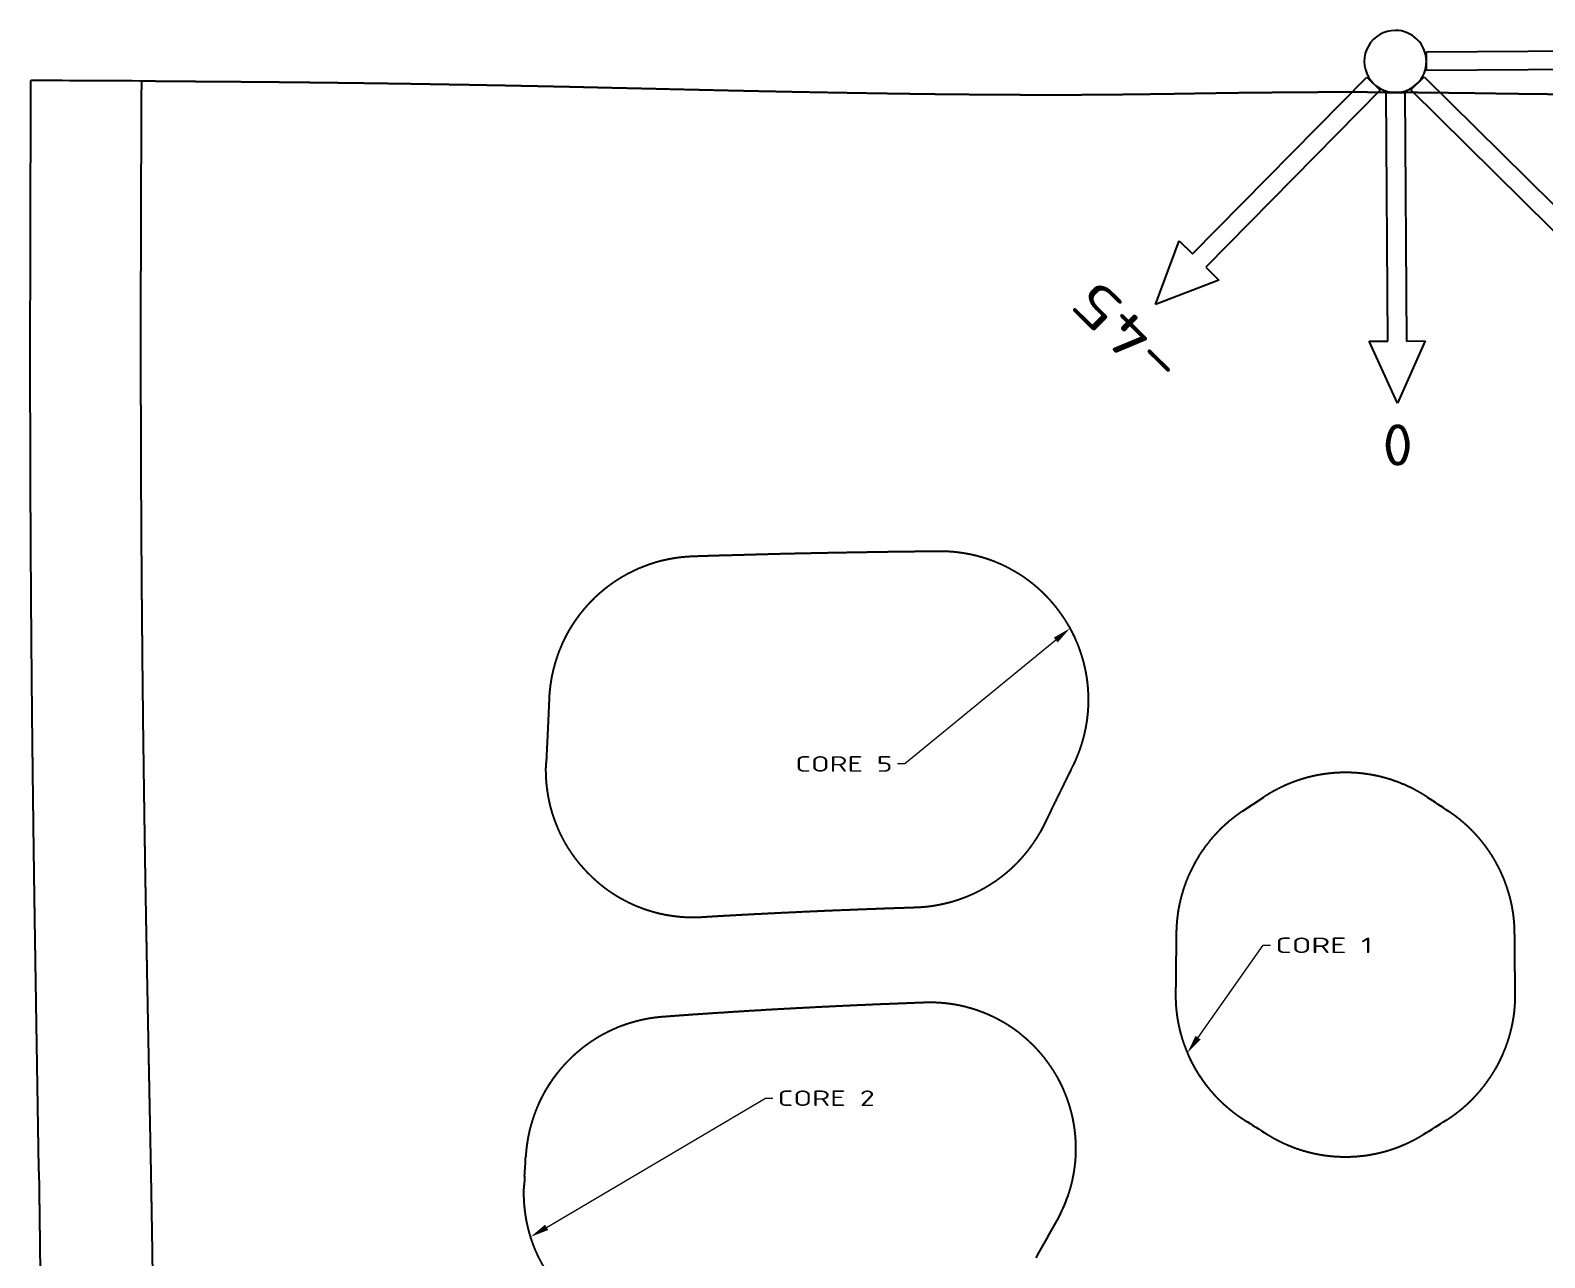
# Model space of a CAD drawing. Extents: x 3 to 47.1, y 2.2 to 32.3.
# Drawn here: x 2.97 to 27.34, y 12.53 to 32.28 of the extents above; entities that cross this region are included whole.
import ezdxf
from ezdxf.enums import TextEntityAlignment as Align

# ---------------------------------------------------------------- set-up
doc = ezdxf.new("R2010")
doc.units = 0
doc.header["$MEASUREMENT"] = 0
doc.layers.get('0').update_dxf_attribs({"lineweight": 13})
doc.styles.get("Standard").update_dxf_attribs({"font": 'isocp.shx'})

# ---------------------------------------------------------------- blocks, each defined once
blk = doc.blocks.new('BLOCK3')
at = {"color": 7, "lineweight": 15}
blk.add_lwpolyline([(-3.461637, 10.289142), (-2.413657, 11.775429), (-2.295547, 11.775429)], dxfattribs=at)
blk.add_solid([(-3.5025, 10.317955), (-3.634512, 10.043965), (-3.420775, 10.260331)], dxfattribs=at)
at = {"color": 7, "lineweight": 15, "width": 1.141304}
blk.add_text('CORE 1', height=0.25, dxfattribs=at).set_placement((-2.216807, 11.650429), (-0.654307, 11.650429), align=Align.FIT)
blk = doc.blocks.new('BLOCK4')
at = {"color": 7, "lineweight": 15}
blk.add_lwpolyline([(-13.947004, 7.236185), (-10.425533, 9.314638), (-10.307423, 9.314638)], dxfattribs=at)
blk.add_solid([(-13.972419, 7.279243), (-14.205357, 7.083699), (-13.92159, 7.193126)], dxfattribs=at)
at = {"color": 7, "lineweight": 15, "width": 1.084711}
blk.add_text('CORE 2', height=0.25, dxfattribs=at).set_placement((-10.228682, 9.189638), (-8.666182, 9.189638), align=Align.FIT)
blk = doc.blocks.new('BLOCK7')
at = {"color": 7, "lineweight": 15}
blk.add_lwpolyline([(-5.753176, 16.687924), (-8.183195, 14.694038), (-8.301306, 14.694038)], dxfattribs=at)
blk.add_solid([(-5.721461, 16.649271), (-5.521258, 16.878218), (-5.784892, 16.726576)], dxfattribs=at)
at = {"color": 7, "lineweight": 15, "width": 1.084711}
blk.add_text('CORE 5', height=0.25, dxfattribs=at).set_placement((-9.942546, 14.569039), (-8.380046, 14.569039), align=Align.FIT)
blk = doc.blocks.new('BLOCK10')
at = {"color": 7, "lineweight": 15, "width": 0.98}
blk.add_text('-45', height=0.665984, rotation=135.37704, dxfattribs=at).set_placement((-3.689343, 21.156671), (-5.082935, 22.532041), align=Align.FIT)
blk = doc.blocks.new('BLOCK12')
at = {"color": 7, "lineweight": 15, "width": 0.905882}
blk.add_text('0', height=0.665984, rotation=180.35915, dxfattribs=at).set_placement((-0.005299, 20.16177), (-0.493678, 20.158708), align=Align.FIT)
blk = doc.blocks.new('BLOCK13')
at = {"color": 5, "lineweight": 30}
for p, q in [((0.213, 26.152), (4.21, 26.177)), ((0.215, 25.852), (0.213, 26.152)), ((4.212, 25.877), (0.215, 25.852))]:
    blk.add_line(p, q, dxfattribs=at)
at = {"color": 3, "lineweight": 30}
for p, q in [((-3.553, 22.902), (-0.744, 25.748)), ((-0.744, 25.748), (-0.531, 25.538)), ((-0.531, 25.538), (-3.339, 22.691)), ((-4.148, 22.085), (-3.766, 23.113)), ((-3.766, 23.113), (-3.553, 22.902)), ((-3.339, 22.691), (-3.126, 22.481)), ((-3.126, 22.481), (-4.148, 22.085))]:
    blk.add_line(p, q, dxfattribs=at)
at = {"color": 1, "lineweight": 30}
for p, q in [((-0.036, 25.541), (0.175, 25.754)), ((0.175, 25.754), (3.019, 22.943)), ((2.808, 22.73), (-0.036, 25.541))]:
    blk.add_line(p, q, dxfattribs=at)
at = {"color": 7, "lineweight": 30}
for p, q in [((-4.819, 25.468), (-4.761, 25.469)), ((-2.409, 14.156), (-2.75, 13.93))]:
    blk.add_line(p, q, dxfattribs=at)
at = {"color": 9, "lineweight": 30}
for p, q in [((-0.433, 25.498), (-0.133, 25.5)), ((-0.408, 21.498), (-0.433, 25.498)), ((-0.133, 25.5), (-0.108, 21.5)), ((-0.708, 21.496), (-0.408, 21.498)), ((-0.252, 20.499), (-0.708, 21.496)), ((0.192, 21.502), (-0.252, 20.499)), ((-0.108, 21.5), (0.192, 21.502))]:
    blk.add_line(p, q, dxfattribs=at)
at = {"color": 7, "lineweight": 30}
for points in [[(-20.244, 25.683, 0.000224), (-22.247, 25.692)], [(0.574, 13.929, 0.00056), (0.233, 14.156)], [(-2.713, 8.963, 0.000611), (-2.352, 8.735)], [(0.171, 8.734, 0.00072), (0.533, 8.961)], [(-14.301, 8.058, 0.000397), (-14.283, 8.378)], [(-14.301, 8.058, 0.000704), (-14.309, 7.914)], [(-5.725, 7.359, 0.043983), (-5.554, 7.743)], [(-6.066, 6.748, 0.001038), (-5.725, 7.359)]]:
    blk.add_lwpolyline(points, format="xyb", dxfattribs=at)
for start_param, end_param in [(0, 3.141593), (3.141593, 6.283185)]:
    blk.add_ellipse((-0.286, 25.999), major_axis=(-0.003, 0.5), ratio=0.999379, start_param=start_param, end_param=end_param, dxfattribs=at)
for points, knots in [([(-22.12, 8.136), (-22.126, 8.487), (-22.131, 8.838), (-22.137, 9.189), (-22.148, 9.891), (-22.16, 10.593), (-22.165, 10.94), (-22.177, 11.671), (-22.188, 12.402), (-22.192, 12.639), (-22.198, 13.11), (-22.205, 13.581), (-22.206, 13.652), (-22.208, 13.832), (-22.21, 14.011), (-22.212, 14.099), (-22.215, 14.369), (-22.218, 14.639), (-22.22, 14.787), (-22.223, 15.057), (-22.226, 15.327), (-22.227, 15.415), (-22.229, 15.593), (-22.231, 15.772), (-22.231, 15.848), (-22.239, 16.64), (-22.245, 17.434), (-22.25, 18.136), (-22.254, 19.011), (-22.256, 19.887), (-22.257, 20.073), (-22.258, 20.421), (-22.258, 20.77), (-22.258, 20.946), (-22.258, 21.297), (-22.258, 21.649), (-22.258, 21.824), (-22.257, 22.703), (-22.255, 23.582), (-22.253, 24.286), (-22.25, 24.989), (-22.247, 25.692)], [0, 0, 0, 0, 0, 0, 63.063547, 63.063547, 63.063547, 126.320229, 126.320229, 126.320229, 194.489128, 194.489128, 194.489128, 211.034, 211.034, 211.034, 226.801667, 226.801667, 226.801667, 259.539425, 259.539425, 259.539425, 275.310389, 275.310389, 275.310389, 291.622605, 291.622605, 291.622605, 417.812513, 417.812513, 417.812513, 448.912618, 448.912618, 448.912618, 480.471609, 480.471609, 480.471609, 512.0306, 512.0306, 512.0306, 638.320693, 638.320693, 638.320693, 638.320693, 638.320693, 638.320693]), ([(-20.314, 8.163), (-20.321, 8.515), (-20.328, 8.866), (-20.335, 9.218), (-20.345, 9.743), (-20.356, 10.268), (-20.359, 10.448), (-20.366, 10.797), (-20.373, 11.146), (-20.376, 11.321), (-20.386, 11.867), (-20.396, 12.412), (-20.401, 12.683), (-20.41, 13.223), (-20.418, 13.764), (-20.421, 13.955), (-20.426, 14.303), (-20.431, 14.65), (-20.433, 14.818), (-20.438, 15.165), (-20.442, 15.511), (-20.444, 15.707), (-20.448, 16.052), (-20.452, 16.396), (-20.453, 16.571), (-20.458, 17.096), (-20.463, 17.621), (-20.465, 17.971), (-20.47, 18.667), (-20.473, 19.363), (-20.474, 19.731), (-20.476, 20.252), (-20.477, 20.773), (-20.477, 20.948), (-20.477, 21.297), (-20.477, 21.647), (-20.477, 21.826), (-20.477, 22.702), (-20.474, 23.577), (-20.472, 24.279), (-20.468, 24.982), (-20.465, 25.684)], [0, 0, 0, 0, 0, 0, 89.259601, 89.259601, 89.259601, 133.551788, 133.551788, 133.551788, 178.156162, 178.156162, 178.156162, 272.366908, 272.366908, 272.366908, 315.920246, 315.920246, 315.920246, 360.972918, 360.972918, 360.972918, 404.25207, 404.25207, 404.25207, 448.830667, 448.830667, 448.830667, 537.9927, 537.9927, 537.9927, 626.04426, 626.04426, 626.04426, 670.63698, 670.63698, 670.63698, 714.937654, 714.937654, 714.937654, 893.354619, 893.354619, 893.354619, 893.354619, 893.354619, 893.354619]), ([(-20.244, 25.683), (-20.02, 25.682), (-19.795, 25.68), (-19.57, 25.679), (-19.267, 25.677), (-18.964, 25.675), (-18.903, 25.674), (-18.675, 25.672), (-18.447, 25.67), (-18.297, 25.669), (-18.109, 25.667), (-17.922, 25.665), (-17.885, 25.664), (-17.735, 25.663), (-17.585, 25.661), (-17.473, 25.66), (-17.277, 25.657), (-17.082, 25.655), (-17.039, 25.654), (-16.769, 25.651), (-16.498, 25.647), (-16.311, 25.644), (-16.074, 25.641), (-15.837, 25.636), (-15.848, 25.637), (-15.723, 25.634), (-15.599, 25.632), (-15.524, 25.631), (-15.405, 25.629), (-15.286, 25.627), (-15.274, 25.627), (-15.118, 25.624), (-14.962, 25.621), (-14.849, 25.619), (-14.669, 25.616), (-14.49, 25.612), (-14.383, 25.61), (-14.203, 25.606), (-14.024, 25.603), (-13.911, 25.6), (-13.761, 25.597), (-13.611, 25.594), (-13.574, 25.593), (-13.386, 25.589), (-13.198, 25.584), (-13.048, 25.581), (-12.898, 25.577), (-12.748, 25.574)], [0, 0, 0, 0, 0, 0, 47.424569, 47.424569, 47.424569, 63.991394, 63.991394, 63.991394, 95.610137, 95.610137, 95.610137, 103.514455, 103.514455, 103.514455, 127.227407, 127.227407, 127.227407, 144.707392, 144.707392, 144.707392, 184.236821, 184.236821, 184.236821, 194.680755, 194.680755, 194.680755, 210.493819, 210.493819, 210.493819, 219.717654, 219.717654, 219.717654, 243.440345, 243.440345, 243.440345, 257.582227, 257.582227, 257.582227, 281.310822, 281.310822, 281.310822, 289.220354, 289.220354, 289.220354, 320.878784, 320.878784, 320.878784, 320.878784, 320.878784, 320.878784]), ([(-12.748, 25.574), (-12.589, 25.57), (-12.431, 25.567), (-12.273, 25.563), (-11.956, 25.555), (-11.639, 25.548), (-11.481, 25.545), (-11.162, 25.537), (-10.844, 25.53), (-10.693, 25.527), (-10.454, 25.522), (-10.214, 25.517), (-10.135, 25.516), (-9.977, 25.512), (-9.818, 25.509), (-9.739, 25.508), (-9.422, 25.502), (-9.106, 25.496), (-8.868, 25.493), (-8.557, 25.487), (-8.246, 25.483), (-8.143, 25.481), (-7.911, 25.478), (-7.679, 25.475), (-7.521, 25.473), (-7.282, 25.471), (-7.043, 25.469), (-6.968, 25.468), (-6.808, 25.467), (-6.649, 25.466), (-6.569, 25.466), (-6.41, 25.465), (-6.251, 25.464), (-6.173, 25.464), (-6.014, 25.464), (-5.855, 25.464), (-5.775, 25.464), (-5.616, 25.464), (-5.457, 25.464), (-5.378, 25.464), (-5.263, 25.465), (-5.148, 25.466), (-5.089, 25.466), (-5.034, 25.467), (-4.979, 25.467), (-4.959, 25.467), (-4.919, 25.468), (-4.88, 25.468), (-4.86, 25.468), (-4.839, 25.468), (-4.819, 25.468), (-4.819, 25.468), (-4.819, 25.468), (-4.819, 25.468)], [0, 0, 0, 0, 0, 0, 35.786408, 35.786408, 35.786408, 71.574811, 71.574811, 71.574811, 107.815444, 107.815444, 107.815444, 125.709508, 125.709508, 125.709508, 143.603572, 143.603572, 143.603572, 197.293113, 197.293113, 197.293113, 213.817349, 213.817349, 213.817349, 249.61833, 249.61833, 249.61833, 267.731068, 267.731068, 267.731068, 285.630512, 285.630512, 285.630512, 303.638989, 303.638989, 303.638989, 321.544676, 321.544676, 321.544676, 339.463195, 339.463195, 339.463195, 347.365415, 347.365415, 347.365415, 351.845045, 351.845045, 351.845045, 356.324675, 356.324675, 356.324675, 356.381242, 356.381242, 356.381242, 356.381242, 356.381242, 356.381242]), ([(-4.761, 25.469), (-4.688, 25.47), (-4.614, 25.47), (-4.541, 25.471), (-4.394, 25.473), (-4.246, 25.475), (-4.173, 25.476), (-4.028, 25.478), (-3.882, 25.48), (-3.802, 25.481), (-3.657, 25.484), (-3.512, 25.486), (-3.438, 25.487), (-3.221, 25.491), (-3.003, 25.494), (-2.844, 25.496), (-2.663, 25.499), (-2.483, 25.5), (-2.446, 25.501), (-2.373, 25.501), (-2.299, 25.502), (-2.263, 25.502), (-2.152, 25.503), (-2.042, 25.504), (-1.969, 25.505), (-1.82, 25.506), (-1.672, 25.507), (-1.604, 25.507), (-1.456, 25.508), (-1.308, 25.508), (-1.234, 25.508), (-1.013, 25.508), (-0.792, 25.508), (-0.649, 25.507), (-0.428, 25.506), (-0.207, 25.504), (-0.133, 25.504), (-0.023, 25.503), (0.087, 25.502), (0.124, 25.501), (0.27, 25.5), (0.417, 25.499), (0.527, 25.497), (0.713, 25.495), (0.9, 25.493), (0.961, 25.492), (1.111, 25.489), (1.261, 25.487), (1.334, 25.486), (1.444, 25.484), (1.555, 25.483), (1.591, 25.482), (1.665, 25.481), (1.738, 25.48), (1.775, 25.48), (1.885, 25.478), (1.995, 25.477), (2.068, 25.476), (2.215, 25.475), (2.362, 25.473), (2.436, 25.472), (2.509, 25.471), (2.583, 25.471)], [0, 0, 0, 0, 0, 0, 13.128522, 13.128522, 13.128522, 26.257044, 26.257044, 26.257044, 39.061296, 39.061296, 39.061296, 52.177353, 52.177353, 52.177353, 77.854073, 77.854073, 77.854073, 84.410097, 84.410097, 84.410097, 90.966122, 90.966122, 90.966122, 104.078169, 104.078169, 104.078169, 117.465912, 117.465912, 117.465912, 130.582934, 130.582934, 130.582934, 156.982954, 156.982954, 156.982954, 170.093377, 170.093377, 170.093377, 176.64859, 176.64859, 176.64859, 196.306881, 196.306881, 196.306881, 209.946227, 209.946227, 209.946227, 223.060394, 223.060394, 223.060394, 229.617478, 229.617478, 229.617478, 236.174562, 236.174562, 236.174562, 249.285898, 249.285898, 249.285898, 262.397233, 262.397233, 262.397233, 262.397233, 262.397233, 262.397233]), ([(-7.635, 18.114), (-7.794, 18.113), (-7.952, 18.111), (-8.111, 18.109), (-8.347, 18.106), (-8.583, 18.103), (-8.67, 18.101), (-8.945, 18.097), (-9.22, 18.092), (-9.42, 18.089), (-9.657, 18.084), (-9.894, 18.079), (-9.934, 18.078), (-10.133, 18.074), (-10.332, 18.069), (-10.485, 18.064), (-10.683, 18.059), (-10.883, 18.053), (-10.922, 18.052), (-11.002, 18.05), (-11.081, 18.048), (-11.121, 18.047), (-11.239, 18.044), (-11.358, 18.04), (-11.437, 18.037), (-11.516, 18.035), (-11.595, 18.032)], [0, 0, 0, 0, 0, 0, 35.448918, 35.448918, 35.448918, 52.749326, 52.749326, 52.749326, 96.926945, 96.926945, 96.926945, 105.784527, 105.784527, 105.784527, 141.499592, 141.499592, 141.499592, 150.35819, 150.35819, 150.35819, 159.216787, 159.216787, 159.216787, 176.915506, 176.915506, 176.915506, 176.915506, 176.915506, 176.915506]), ([(-5.468, 14.675), (-5.442, 14.728), (-5.417, 14.783), (-5.394, 14.839), (-5.359, 14.933), (-5.328, 15.028), (-5.317, 15.067), (-5.29, 15.163), (-5.269, 15.261), (-5.258, 15.321), (-5.244, 15.41), (-5.235, 15.499), (-5.232, 15.529), (-5.226, 15.619), (-5.223, 15.709), (-5.224, 15.769), (-5.227, 15.849), (-5.233, 15.929), (-5.235, 15.949), (-5.24, 15.999), (-5.246, 16.048), (-5.25, 16.078), (-5.26, 16.137), (-5.271, 16.196), (-5.277, 16.226), (-5.29, 16.284), (-5.305, 16.342), (-5.313, 16.371), (-5.336, 16.448), (-5.361, 16.524), (-5.379, 16.571), (-5.412, 16.656), (-5.449, 16.738), (-5.467, 16.774), (-5.503, 16.846), (-5.542, 16.916), (-5.562, 16.95), (-5.593, 17.001), (-5.626, 17.052), (-5.638, 17.068), (-5.666, 17.109), (-5.695, 17.15), (-5.714, 17.174), (-5.75, 17.221), (-5.789, 17.267), (-5.808, 17.29), (-5.848, 17.335), (-5.889, 17.379), (-5.91, 17.401), (-5.953, 17.443), (-5.997, 17.485), (-6.019, 17.505), (-6.072, 17.552), (-6.127, 17.596), (-6.159, 17.621), (-6.207, 17.657), (-6.256, 17.692), (-6.272, 17.703), (-6.314, 17.731), (-6.356, 17.757), (-6.381, 17.773), (-6.467, 17.823), (-6.556, 17.87), (-6.62, 17.9), (-6.702, 17.936), (-6.787, 17.967), (-6.805, 17.974), (-6.852, 17.991), (-6.9, 18.006), (-6.929, 18.015), (-6.986, 18.031), (-7.044, 18.046), (-7.073, 18.053), (-7.132, 18.066), (-7.191, 18.077), (-7.221, 18.082), (-7.29, 18.093), (-7.359, 18.102), (-7.399, 18.106), (-7.47, 18.111), (-7.542, 18.114), (-7.573, 18.115), (-7.604, 18.115), (-7.635, 18.114)], [0, 0, 0, 0, 0, 0, 15.930339, 15.930339, 15.930339, 26.611231, 26.611231, 26.611231, 42.563715, 42.563715, 42.563715, 50.514283, 50.514283, 50.514283, 66.459824, 66.459824, 66.459824, 71.786094, 71.786094, 71.786094, 79.75441, 79.75441, 79.75441, 87.728459, 87.728459, 87.728459, 95.709039, 95.709039, 95.709039, 109.010619, 109.010619, 109.010619, 119.654314, 119.654314, 119.654314, 130.291181, 130.291181, 130.291181, 135.602442, 135.602442, 135.602442, 143.561295, 143.561295, 143.561295, 151.535873, 151.535873, 151.535873, 159.519179, 159.519179, 159.519179, 167.535737, 167.535737, 167.535737, 178.228363, 178.228363, 178.228363, 183.537722, 183.537722, 183.537722, 191.458412, 191.458412, 191.458412, 210.094816, 210.094816, 210.094816, 215.412395, 215.412395, 215.412395, 223.363257, 223.363257, 223.363257, 231.330577, 231.330577, 231.330577, 239.313436, 239.313436, 239.313436, 249.982704, 249.982704, 249.982704, 258.273253, 258.273253, 258.273253, 258.273253, 258.273253, 258.273253]), ([(-11.595, 18.032), (-11.645, 18.03), (-11.695, 18.027), (-11.745, 18.023), (-11.816, 18.015), (-11.886, 18.004), (-11.906, 18.001), (-11.965, 17.991), (-12.024, 17.979), (-12.064, 17.97), (-12.151, 17.949), (-12.237, 17.923), (-12.284, 17.907), (-12.397, 17.867), (-12.508, 17.82), (-12.572, 17.789), (-12.661, 17.743), (-12.748, 17.692), (-12.774, 17.677), (-12.837, 17.637), (-12.899, 17.595), (-12.935, 17.568), (-12.971, 17.541), (-13.006, 17.513)], [0, 0, 0, 0, 0, 0, 13.423143, 13.423143, 13.423143, 18.815183, 18.815183, 18.815183, 29.527178, 29.527178, 29.527178, 42.814144, 42.814144, 42.814144, 61.642097, 61.642097, 61.642097, 69.632532, 69.632532, 69.632532, 81.601108, 81.601108, 81.601108, 81.601108, 81.601108, 81.601108]), ([(-13.006, 17.513), (-13.022, 17.501), (-13.037, 17.489), (-13.052, 17.476), (-13.09, 17.444), (-13.128, 17.411), (-13.15, 17.391), (-13.193, 17.35), (-13.235, 17.307), (-13.256, 17.286), (-13.303, 17.235), (-13.349, 17.182), (-13.375, 17.151), (-13.424, 17.088), (-13.471, 17.024), (-13.494, 16.991), (-13.532, 16.933), (-13.569, 16.874), (-13.584, 16.848), (-13.613, 16.797), (-13.641, 16.744), (-13.655, 16.717), (-13.686, 16.654), (-13.714, 16.59), (-13.73, 16.553), (-13.767, 16.46), (-13.799, 16.365), (-13.816, 16.308), (-13.837, 16.23), (-13.854, 16.152), (-13.859, 16.132), (-13.876, 16.045), (-13.89, 15.957), (-13.898, 15.888), (-13.904, 15.82), (-13.907, 15.751)], [0, 0, 0, 0, 0, 0, 5.311361, 5.311361, 5.311361, 13.27222, 13.27222, 13.27222, 21.255359, 21.255359, 21.255359, 31.961879, 31.961879, 31.961879, 42.593285, 42.593285, 42.593285, 50.525863, 50.525863, 50.525863, 58.542564, 58.542564, 58.542564, 69.347791, 69.347791, 69.347791, 85.361203, 85.361203, 85.361203, 90.766781, 90.766781, 90.766781, 109.214545, 109.214545, 109.214545, 109.214545, 109.214545, 109.214545]), ([(-13.907, 15.751), (-13.909, 15.688), (-13.912, 15.625), (-13.915, 15.563), (-13.921, 15.425), (-13.927, 15.288), (-13.933, 15.17), (-13.939, 15.033), (-13.946, 14.896), (-13.949, 14.833), (-13.952, 14.771), (-13.955, 14.708)], [0, 0, 0, 0, 0, 0, 13.809164, 13.809164, 13.809164, 30.336218, 30.336218, 30.336218, 44.133891, 44.133891, 44.133891, 44.133891, 44.133891, 44.133891]), ([(-13.251, 12.907), (-13.279, 12.935), (-13.307, 12.963), (-13.334, 12.993), (-13.375, 13.038), (-13.413, 13.084), (-13.426, 13.099), (-13.463, 13.146), (-13.499, 13.193), (-13.523, 13.226), (-13.573, 13.299), (-13.621, 13.375), (-13.646, 13.418), (-13.684, 13.488), (-13.719, 13.559), (-13.732, 13.586), (-13.757, 13.64), (-13.78, 13.696), (-13.791, 13.724), (-13.809, 13.77), (-13.826, 13.818), (-13.833, 13.837), (-13.852, 13.894), (-13.869, 13.951), (-13.879, 13.99), (-13.901, 14.077), (-13.919, 14.165), (-13.927, 14.214), (-13.946, 14.342), (-13.956, 14.47), (-13.959, 14.55), (-13.959, 14.629), (-13.955, 14.708)], [0, 0, 0, 0, 0, 0, 10.75821, 10.75821, 10.75821, 16.143692, 16.143692, 16.143692, 26.852463, 26.852463, 26.852463, 40.191095, 40.191095, 40.191095, 48.214615, 48.214615, 48.214615, 56.277098, 56.277098, 56.277098, 61.668062, 61.668062, 61.668062, 72.411324, 72.411324, 72.411324, 85.753138, 85.753138, 85.753138, 107.003446, 107.003446, 107.003446, 107.003446, 107.003446, 107.003446]), ([(-5.929, 13.732), (-5.892, 13.807), (-5.855, 13.883), (-5.818, 13.959), (-5.755, 14.089), (-5.692, 14.217), (-5.659, 14.286), (-5.605, 14.395), (-5.551, 14.505), (-5.523, 14.562), (-5.496, 14.618), (-5.468, 14.675)], [0, 0, 0, 0, 0, 0, 18.415564, 18.415564, 18.415564, 31.501096, 31.501096, 31.501096, 45.312428, 45.312428, 45.312428, 45.312428, 45.312428, 45.312428]), ([(0.233, 14.156), (0.158, 14.206), (0.081, 14.252), (0.001, 14.295), (-0.18, 14.381), (-0.37, 14.448), (-0.476, 14.479), (-0.623, 14.513), (-0.772, 14.535), (-0.811, 14.54), (-0.901, 14.549), (-0.991, 14.554), (-1.04, 14.556), (-1.141, 14.556), (-1.241, 14.551), (-1.291, 14.547), (-1.4, 14.536), (-1.509, 14.519), (-1.568, 14.508), (-1.675, 14.484), (-1.781, 14.453), (-1.829, 14.438), (-1.923, 14.406), (-2.016, 14.368), (-2.062, 14.348), (-2.161, 14.302), (-2.258, 14.25), (-2.309, 14.221), (-2.36, 14.189), (-2.409, 14.156)], [0, 0, 0, 0, 0, 0, 24.121705, 24.121705, 24.121705, 53.529355, 53.529355, 53.529355, 64.202258, 64.202258, 64.202258, 77.534623, 77.534623, 77.534623, 90.913384, 90.913384, 90.913384, 106.912301, 106.912301, 106.912301, 120.231981, 120.231981, 120.231981, 133.597521, 133.597521, 133.597521, 149.446471, 149.446471, 149.446471, 149.446471, 149.446471, 149.446471]), ([(-2.75, 13.93), (-2.792, 13.902), (-2.833, 13.873), (-2.873, 13.843), (-2.928, 13.8), (-2.982, 13.755), (-2.997, 13.742), (-3.023, 13.718), (-3.049, 13.695), (-3.06, 13.685), (-3.081, 13.664), (-3.103, 13.643), (-3.114, 13.633), (-3.152, 13.593), (-3.19, 13.553), (-3.217, 13.523), (-3.302, 13.425), (-3.38, 13.321), (-3.43, 13.246), (-3.529, 13.084), (-3.612, 12.913), (-3.65, 12.821), (-3.691, 12.708), (-3.724, 12.593), (-3.729, 12.573), (-3.749, 12.497), (-3.767, 12.419), (-3.778, 12.36), (-3.795, 12.249), (-3.806, 12.137), (-3.81, 12.084), (-3.812, 12.031), (-3.812, 11.978)], [0, 0, 0, 0, 0, 0, 13.349625, 13.349625, 13.349625, 18.694515, 18.694515, 18.694515, 22.700452, 22.700452, 22.700452, 26.706389, 26.706389, 26.706389, 37.435087, 37.435087, 37.435087, 61.493388, 61.493388, 61.493388, 88.265782, 88.265782, 88.265782, 93.617283, 93.617283, 93.617283, 109.60829, 109.60829, 109.60829, 123.832997, 123.832997, 123.832997, 123.832997, 123.832997, 123.832997]), ([(1.634, 11.978), (1.634, 12.028), (1.632, 12.077), (1.629, 12.127), (1.618, 12.246), (1.601, 12.363), (1.588, 12.431), (1.561, 12.547), (1.527, 12.662), (1.511, 12.708), (1.481, 12.794), (1.447, 12.877), (1.431, 12.914), (1.381, 13.023), (1.325, 13.129), (1.284, 13.197), (1.219, 13.298), (1.147, 13.394), (1.123, 13.425), (1.066, 13.495), (1.007, 13.561), (0.973, 13.597), (0.917, 13.654), (0.858, 13.708), (0.836, 13.728), (0.783, 13.774), (0.728, 13.818), (0.696, 13.843), (0.652, 13.875), (0.608, 13.906), (0.597, 13.914), (0.586, 13.921), (0.574, 13.929)], [0, 0, 0, 0, 0, 0, 13.38829, 13.38829, 13.38829, 31.961376, 31.961376, 31.961376, 45.424931, 45.424931, 45.424931, 56.198876, 56.198876, 56.198876, 77.503766, 77.503766, 77.503766, 88.213329, 88.213329, 88.213329, 101.473979, 101.473979, 101.473979, 109.477233, 109.477233, 109.477233, 120.267141, 120.267141, 120.267141, 123.897602, 123.897602, 123.897602, 123.897602, 123.897602, 123.897602]), ([(-8.013, 12.387), (-7.943, 12.389), (-7.873, 12.394), (-7.803, 12.401), (-7.703, 12.415), (-7.605, 12.434), (-7.575, 12.441), (-7.526, 12.452), (-7.477, 12.464), (-7.458, 12.469), (-7.39, 12.488), (-7.323, 12.509), (-7.276, 12.526), (-7.201, 12.554), (-7.127, 12.585), (-7.099, 12.598), (-7.026, 12.631), (-6.955, 12.668), (-6.911, 12.692), (-6.824, 12.742), (-6.739, 12.798), (-6.698, 12.826), (-6.625, 12.88), (-6.554, 12.936), (-6.523, 12.962), (-6.449, 13.028), (-6.377, 13.097), (-6.336, 13.14), (-6.282, 13.2), (-6.231, 13.261), (-6.218, 13.277), (-6.181, 13.324), (-6.144, 13.372), (-6.121, 13.405), (-6.087, 13.455), (-6.055, 13.505), (-6.044, 13.522), (-6.013, 13.573), (-5.983, 13.625), (-5.964, 13.661), (-5.946, 13.696), (-5.929, 13.732)], [0, 0, 0, 0, 0, 0, 18.570179, 18.570179, 18.570179, 26.5424, 26.5424, 26.5424, 31.885762, 31.885762, 31.885762, 45.189942, 45.189942, 45.189942, 53.140391, 53.140391, 53.140391, 66.503217, 66.503217, 66.503217, 79.872877, 79.872877, 79.872877, 90.553992, 90.553992, 90.553992, 106.379888, 106.379888, 106.379888, 111.743827, 111.743827, 111.743827, 122.43363, 122.43363, 122.43363, 127.733418, 127.733418, 127.733418, 138.314859, 138.314859, 138.314859, 138.314859, 138.314859, 138.314859]), ([(-13.251, 12.907), (-13.222, 12.878), (-13.193, 12.851), (-13.163, 12.824), (-13.102, 12.771), (-13.04, 12.721), (-13.008, 12.697), (-12.951, 12.656), (-12.894, 12.617), (-12.869, 12.601), (-12.818, 12.569), (-12.767, 12.539), (-12.741, 12.525), (-12.662, 12.482), (-12.581, 12.443), (-12.526, 12.418), (-12.443, 12.384), (-12.358, 12.355), (-12.33, 12.345), (-12.254, 12.321), (-12.178, 12.3), (-12.129, 12.288), (-12.061, 12.273), (-11.992, 12.261), (-11.972, 12.258), (-11.913, 12.249), (-11.854, 12.241), (-11.814, 12.237), (-11.717, 12.229), (-11.621, 12.226), (-11.563, 12.226), (-11.506, 12.228), (-11.45, 12.231)], [0, 0, 0, 0, 0, 0, 10.765719, 10.765719, 10.765719, 21.418607, 21.418607, 21.418607, 29.373539, 29.373539, 29.373539, 37.329544, 37.329544, 37.329544, 53.328837, 53.328837, 53.328837, 61.241868, 61.241868, 61.241868, 74.505885, 74.505885, 74.505885, 79.82051, 79.82051, 79.82051, 90.414082, 90.414082, 90.414082, 105.568536, 105.568536, 105.568536, 105.568536, 105.568536, 105.568536]), ([(-11.45, 12.231), (-11.384, 12.235), (-11.319, 12.239), (-11.237, 12.244), (-11.033, 12.256), (-10.829, 12.267), (-10.697, 12.274), (-10.489, 12.285), (-10.282, 12.295), (-10.214, 12.298), (-9.942, 12.311), (-9.671, 12.324), (-9.451, 12.334), (-9.179, 12.345), (-8.907, 12.355), (-8.839, 12.358), (-8.699, 12.363), (-8.56, 12.368), (-8.498, 12.371), (-8.359, 12.375), (-8.219, 12.38), (-8.151, 12.382), (-8.082, 12.385), (-8.013, 12.387)], [0, 0, 0, 0, 0, 0, 14.544449, 14.544449, 14.544449, 45.29338, 45.29338, 45.29338, 60.538479, 60.538479, 60.538479, 105.518849, 105.518849, 105.518849, 120.772753, 120.772753, 120.772753, 136.426171, 136.426171, 136.426171, 151.676628, 151.676628, 151.676628, 151.676628, 151.676628, 151.676628]), ([(-3.812, 11.978), (-3.815, 11.802), (-3.817, 11.626), (-3.818, 11.449), (-3.82, 11.253), (-3.823, 11.057), (-3.823, 11.037), (-3.823, 11.018), (-3.823, 10.998)], [0, 0, 0, 0, 0, 0, 38.804994, 38.804994, 38.804994, 43.115567, 43.115567, 43.115567, 43.115567, 43.115567, 43.115567]), ([(1.644, 10.997), (1.643, 11.037), (1.643, 11.078), (1.642, 11.114), (1.64, 11.311), (1.638, 11.507), (1.637, 11.664), (1.636, 11.821), (1.634, 11.978)], [0, 0, 0, 0, 0, 0, 8.806942, 8.806942, 8.806942, 43.295844, 43.295844, 43.295844, 43.295844, 43.295844, 43.295844]), ([(-3.823, 10.998), (-3.824, 10.938), (-3.823, 10.878), (-3.82, 10.817), (-3.813, 10.737), (-3.803, 10.657), (-3.801, 10.638), (-3.789, 10.56), (-3.774, 10.482), (-3.761, 10.425), (-3.732, 10.31), (-3.695, 10.197), (-3.674, 10.14), (-3.637, 10.047), (-3.595, 9.956), (-3.578, 9.92), (-3.546, 9.858), (-3.512, 9.797), (-3.498, 9.771), (-3.467, 9.721), (-3.435, 9.671), (-3.418, 9.646), (-3.378, 9.588), (-3.337, 9.532), (-3.312, 9.5), (-3.255, 9.43), (-3.195, 9.362), (-3.161, 9.326), (-3.105, 9.27), (-3.046, 9.215), (-3.024, 9.196), (-2.952, 9.133), (-2.877, 9.074), (-2.823, 9.035), (-2.769, 8.998), (-2.713, 8.963)], [0, 0, 0, 0, 0, 0, 16.222438, 16.222438, 16.222438, 21.560456, 21.560456, 21.560456, 37.473926, 37.473926, 37.473926, 53.646016, 53.646016, 53.646016, 64.441642, 64.441642, 64.441642, 72.406915, 72.406915, 72.406915, 80.427722, 80.427722, 80.427722, 91.30914, 91.30914, 91.30914, 104.694654, 104.694654, 104.694654, 112.716612, 112.716612, 112.716612, 130.35066, 130.35066, 130.35066, 130.35066, 130.35066, 130.35066]), ([(0.533, 8.961), (0.583, 8.993), (0.632, 9.026), (0.681, 9.061), (0.76, 9.122), (0.836, 9.187), (0.866, 9.214), (0.938, 9.282), (1.007, 9.353), (1.047, 9.398), (1.125, 9.489), (1.196, 9.585), (1.231, 9.634), (1.281, 9.71), (1.327, 9.788), (1.341, 9.814), (1.37, 9.866), (1.397, 9.92), (1.41, 9.947), (1.436, 10.001), (1.46, 10.056), (1.471, 10.084), (1.504, 10.168), (1.533, 10.253), (1.551, 10.311), (1.574, 10.398), (1.594, 10.485), (1.6, 10.515), (1.609, 10.564), (1.617, 10.613), (1.62, 10.633), (1.629, 10.701), (1.637, 10.77), (1.64, 10.819), (1.643, 10.884), (1.644, 10.949), (1.644, 10.965), (1.644, 10.981), (1.644, 10.997)], [0, 0, 0, 0, 0, 0, 15.994042, 15.994042, 15.994042, 26.794942, 26.794942, 26.794942, 42.70159, 42.70159, 42.70159, 59.011957, 59.011957, 59.011957, 67.043081, 67.043081, 67.043081, 75.131084, 75.131084, 75.131084, 83.226474, 83.226474, 83.226474, 99.402825, 99.402825, 99.402825, 107.446403, 107.446403, 107.446403, 112.857846, 112.857846, 112.857846, 126.064791, 126.064791, 126.064791, 130.36628, 130.36628, 130.36628, 130.36628, 130.36628, 130.36628]), ([(-7.856, 10.853), (-7.94, 10.85), (-8.025, 10.847), (-8.109, 10.843), (-8.278, 10.837), (-8.447, 10.83), (-8.532, 10.827), (-8.658, 10.822), (-8.784, 10.816), (-8.832, 10.814), (-9, 10.807), (-9.167, 10.799), (-9.294, 10.793), (-9.505, 10.783), (-9.717, 10.772), (-9.801, 10.767), (-9.972, 10.759), (-10.142, 10.749), (-10.222, 10.745), (-10.476, 10.731), (-10.73, 10.715), (-10.901, 10.705), (-11.154, 10.688), (-11.407, 10.671), (-11.492, 10.666), (-11.66, 10.654), (-11.829, 10.642), (-11.914, 10.635), (-11.998, 10.629), (-12.083, 10.623)], [0, 0, 0, 0, 0, 0, 18.753169, 18.753169, 18.753169, 37.503655, 37.503655, 37.503655, 46.534201, 46.534201, 46.534201, 74.669774, 74.669774, 74.669774, 93.430214, 93.430214, 93.430214, 112.4187, 112.4187, 112.4187, 149.802769, 149.802769, 149.802769, 168.560657, 168.560657, 168.560657, 187.310562, 187.310562, 187.310562, 187.310562, 187.310562, 187.310562]), ([(-5.554, 7.743), (-5.535, 7.8), (-5.517, 7.857), (-5.501, 7.915), (-5.484, 7.987), (-5.47, 8.061), (-5.467, 8.075), (-5.461, 8.105), (-5.457, 8.134), (-5.454, 8.149), (-5.44, 8.242), (-5.431, 8.336), (-5.427, 8.416), (-5.425, 8.555), (-5.434, 8.694), (-5.439, 8.753), (-5.449, 8.832), (-5.462, 8.91), (-5.466, 8.93), (-5.473, 8.969), (-5.481, 9.008), (-5.486, 9.028), (-5.504, 9.105), (-5.525, 9.182), (-5.543, 9.239), (-5.573, 9.323), (-5.606, 9.405), (-5.618, 9.433), (-5.646, 9.496), (-5.676, 9.559), (-5.694, 9.594), (-5.727, 9.655), (-5.762, 9.715), (-5.778, 9.74), (-5.82, 9.807), (-5.866, 9.873), (-5.895, 9.913), (-5.95, 9.984), (-6.008, 10.052), (-6.035, 10.082), (-6.082, 10.133), (-6.131, 10.182), (-6.153, 10.202), (-6.196, 10.243), (-6.241, 10.282), (-6.264, 10.302), (-6.318, 10.346), (-6.373, 10.389), (-6.405, 10.413), (-6.455, 10.447), (-6.505, 10.48), (-6.522, 10.491), (-6.564, 10.517), (-6.607, 10.542), (-6.633, 10.557), (-6.694, 10.59), (-6.755, 10.621), (-6.791, 10.638), (-6.845, 10.662), (-6.901, 10.685), (-6.919, 10.692), (-6.956, 10.706), (-6.993, 10.72), (-7.012, 10.727), (-7.059, 10.742), (-7.107, 10.757), (-7.135, 10.765), (-7.203, 10.784), (-7.27, 10.8), (-7.309, 10.808), (-7.376, 10.821), (-7.444, 10.831), (-7.473, 10.835), (-7.566, 10.846), (-7.661, 10.853), (-7.726, 10.855), (-7.791, 10.855), (-7.856, 10.853)], [0, 0, 0, 0, 0, 0, 16.098648, 16.098648, 16.098648, 20.118994, 20.118994, 20.118994, 24.13934, 24.13934, 24.13934, 45.562069, 45.562069, 45.562069, 61.595674, 61.595674, 61.595674, 66.964566, 66.964566, 66.964566, 72.333189, 72.333189, 72.333189, 88.309113, 88.309113, 88.309113, 96.271285, 96.271285, 96.271285, 106.891898, 106.891898, 106.891898, 114.841862, 114.841862, 114.841862, 128.146934, 128.146934, 128.146934, 138.77855, 138.77855, 138.77855, 146.706156, 146.706156, 146.706156, 154.654988, 154.654988, 154.654988, 165.317974, 165.317974, 165.317974, 170.626175, 170.626175, 170.626175, 178.53369, 178.53369, 178.53369, 189.109472, 189.109472, 189.109472, 194.378735, 194.378735, 194.378735, 199.644055, 199.644055, 199.644055, 207.513184, 207.513184, 207.513184, 218.104763, 218.104763, 218.104763, 225.892479, 225.892479, 225.892479, 243.121474, 243.121474, 243.121474, 243.121474, 243.121474, 243.121474]), ([(-12.083, 10.623), (-12.141, 10.618), (-12.2, 10.612), (-12.258, 10.604), (-12.345, 10.589), (-12.431, 10.57), (-12.46, 10.563), (-12.545, 10.542), (-12.63, 10.516), (-12.685, 10.498), (-12.795, 10.457), (-12.903, 10.41), (-12.956, 10.384), (-13.034, 10.344), (-13.11, 10.3), (-13.135, 10.285), (-13.21, 10.239), (-13.283, 10.189), (-13.33, 10.155), (-13.376, 10.119), (-13.421, 10.081)], [0, 0, 0, 0, 0, 0, 15.586628, 15.586628, 15.586628, 23.382583, 23.382583, 23.382583, 38.961638, 38.961638, 38.961638, 54.548442, 54.548442, 54.548442, 62.338464, 62.338464, 62.338464, 77.878571, 77.878571, 77.878571, 77.878571, 77.878571, 77.878571]), ([(-13.421, 10.081), (-13.452, 10.056), (-13.483, 10.029), (-13.513, 10.002), (-13.572, 9.947), (-13.628, 9.889), (-13.656, 9.86), (-13.709, 9.8), (-13.761, 9.738), (-13.786, 9.706), (-13.822, 9.658), (-13.857, 9.609), (-13.868, 9.593), (-13.902, 9.543), (-13.934, 9.492), (-13.955, 9.458), (-13.995, 9.389), (-14.032, 9.318), (-14.05, 9.282), (-14.079, 9.218), (-14.107, 9.154), (-14.118, 9.126), (-14.147, 9.051), (-14.173, 8.976), (-14.188, 8.928), (-14.212, 8.841), (-14.233, 8.753), (-14.241, 8.714), (-14.252, 8.655), (-14.261, 8.595), (-14.264, 8.576), (-14.271, 8.525), (-14.277, 8.473), (-14.279, 8.441), (-14.282, 8.41), (-14.283, 8.378)], [0, 0, 0, 0, 0, 0, 10.879569, 10.879569, 10.879569, 21.719973, 21.719973, 21.719973, 32.527728, 32.527728, 32.527728, 37.914569, 37.914569, 37.914569, 48.667099, 48.667099, 48.667099, 59.384517, 59.384517, 59.384517, 67.421823, 67.421823, 67.421823, 80.862287, 80.862287, 80.862287, 91.597148, 91.597148, 91.597148, 96.922525, 96.922525, 96.922525, 105.405317, 105.405317, 105.405317, 105.405317, 105.405317, 105.405317]), ([(-2.352, 8.735), (-2.301, 8.703), (-2.249, 8.673), (-2.196, 8.645), (-2.08, 8.586), (-1.961, 8.536), (-1.895, 8.511), (-1.781, 8.473), (-1.665, 8.442), (-1.617, 8.431), (-1.539, 8.414), (-1.46, 8.401), (-1.431, 8.396), (-1.352, 8.386), (-1.272, 8.378), (-1.222, 8.375), (-1.102, 8.37), (-0.982, 8.373), (-0.913, 8.377), (-0.814, 8.387), (-0.715, 8.401), (-0.686, 8.406), (-0.597, 8.423), (-0.509, 8.443), (-0.451, 8.458), (-0.365, 8.484), (-0.28, 8.514), (-0.252, 8.524), (-0.206, 8.542), (-0.16, 8.562), (-0.142, 8.569), (-0.066, 8.603), (0.008, 8.64), (0.064, 8.67), (0.118, 8.701), (0.171, 8.734)], [0, 0, 0, 0, 0, 0, 16.09424, 16.09424, 16.09424, 34.828636, 34.828636, 34.828636, 48.252557, 48.252557, 48.252557, 56.229785, 56.229785, 56.229785, 69.686006, 69.686006, 69.686006, 88.358649, 88.358649, 88.358649, 96.384478, 96.384478, 96.384478, 112.463259, 112.463259, 112.463259, 120.4801, 120.4801, 120.4801, 125.840241, 125.840241, 125.840241, 142.685421, 142.685421, 142.685421, 142.685421, 142.685421, 142.685421]), ([(-22.12, 8.136), (-22.112, 7.535), (-22.103, 6.933), (-22.097, 6.331), (-22.087, 5.128), (-22.084, 3.925), (-22.083, 3.323), (-22.085, 2.722), (-22.087, 2.12)], [0, 0, 0, 0, 0, 0, 108.170934, 108.170934, 108.170934, 216.317149, 216.317149, 216.317149, 216.317149, 216.317149, 216.317149]), ([(-20.272, 2.113), (-20.269, 2.717), (-20.266, 3.322), (-20.267, 3.927), (-20.271, 5.138), (-20.283, 6.349), (-20.292, 6.955), (-20.303, 7.559), (-20.314, 8.163)], [0, 0, 0, 0, 0, 0, 153.26136, 153.26136, 153.26136, 306.49461, 306.49461, 306.49461, 306.49461, 306.49461, 306.49461]), ([(-13.673, 6.179), (-13.706, 6.213), (-13.738, 6.248), (-13.769, 6.285), (-13.818, 6.345), (-13.864, 6.407), (-13.881, 6.431), (-13.926, 6.496), (-13.969, 6.563), (-13.995, 6.606), (-14.039, 6.683), (-14.079, 6.763), (-14.096, 6.799), (-14.124, 6.861), (-14.15, 6.925), (-14.16, 6.952), (-14.18, 7.007), (-14.199, 7.062), (-14.208, 7.09), (-14.236, 7.185), (-14.259, 7.282), (-14.273, 7.35), (-14.291, 7.459), (-14.303, 7.568), (-14.306, 7.608), (-14.312, 7.693), (-14.313, 7.778), (-14.313, 7.824), (-14.312, 7.869), (-14.309, 7.914)], [0, 0, 0, 0, 0, 0, 13.008131, 13.008131, 13.008131, 20.900441, 20.900441, 20.900441, 34.334417, 34.334417, 34.334417, 44.917367, 44.917367, 44.917367, 52.660198, 52.660198, 52.660198, 60.509323, 60.509323, 60.509323, 79.087042, 79.087042, 79.087042, 89.684138, 89.684138, 89.684138, 101.713016, 101.713016, 101.713016, 101.713016, 101.713016, 101.713016])]:
    blk.add_open_spline(points, degree=5, knots=knots, dxfattribs=at)

msp = doc.modelspace()

# ---------------------------------------------------------------- block references
at = {"lineweight": 0}
for name in ['BLOCK13', 'BLOCK10', 'BLOCK12', 'BLOCK7', 'BLOCK3', 'BLOCK4']:
    msp.add_blockref(name, (25.223454, 5.778613), dxfattribs=at)

doc.saveas('drawing.dxf')
